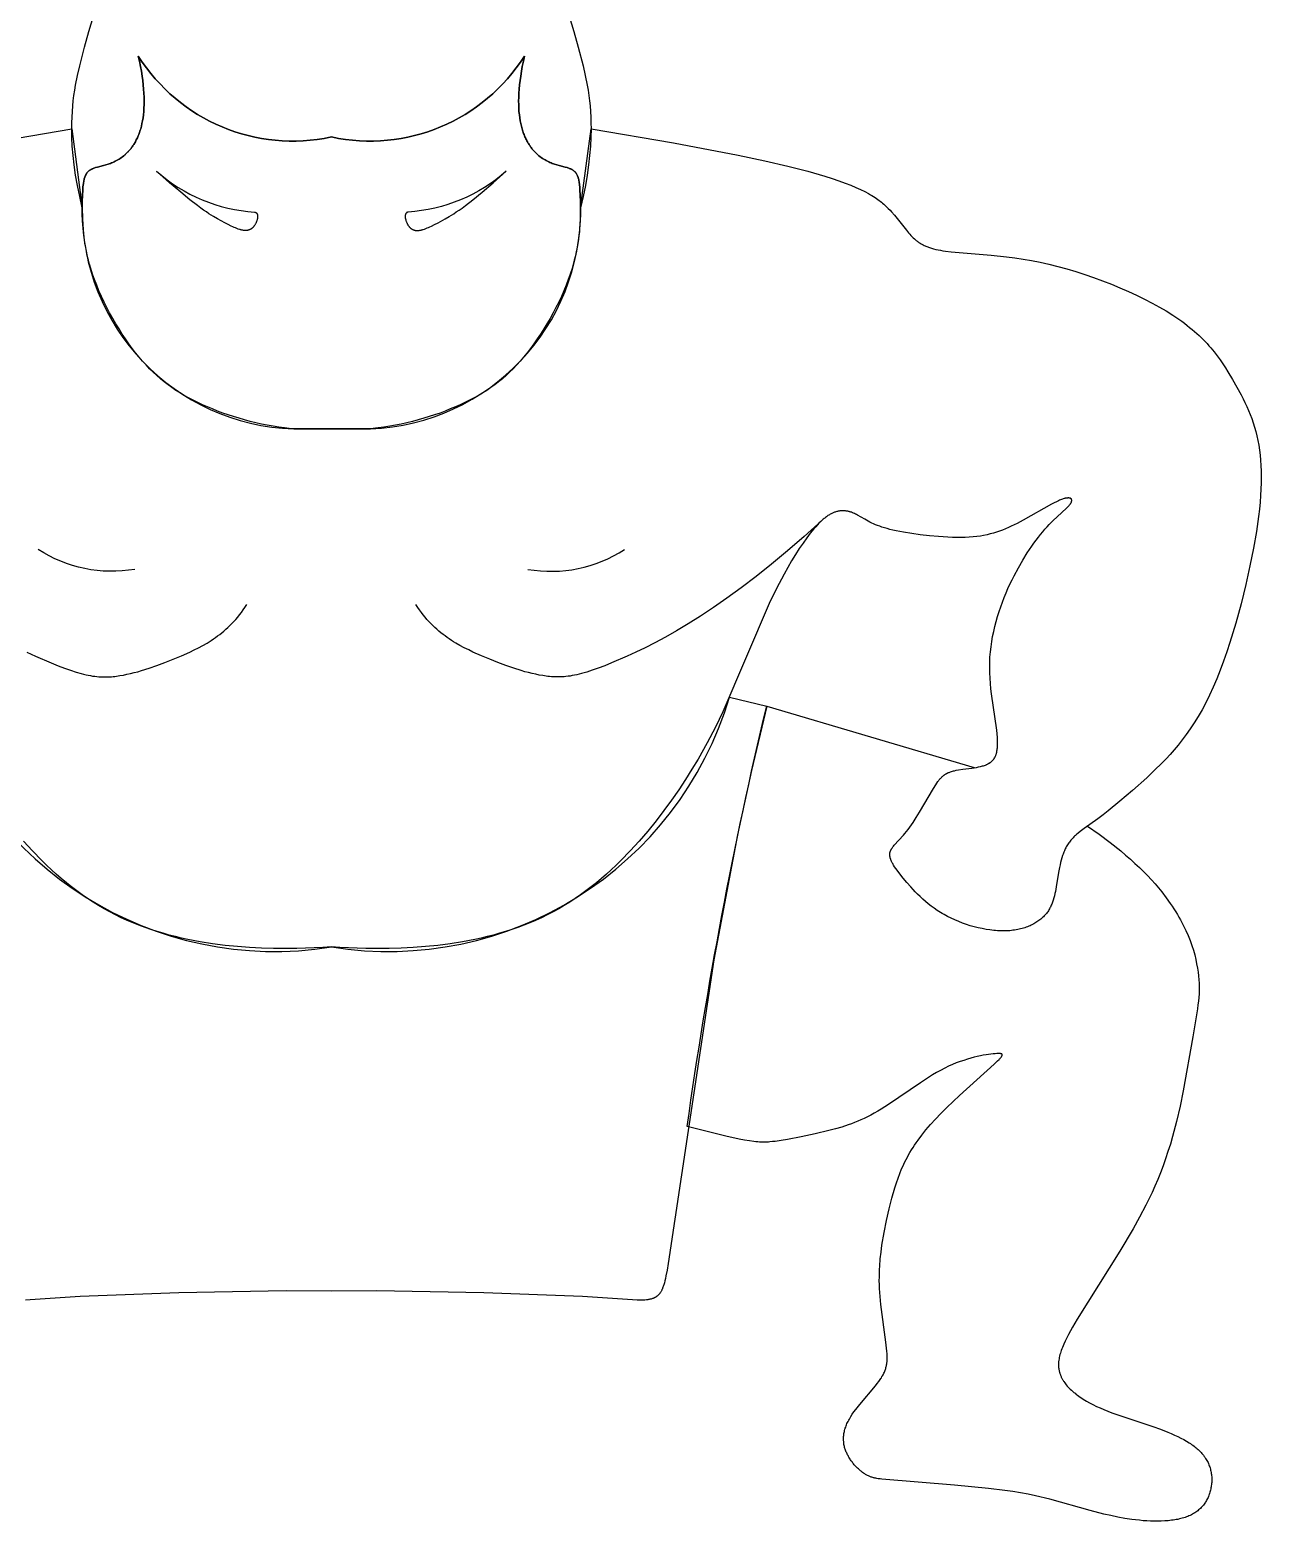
# Model space of a CAD drawing. Extents: x -434 to -192, y 60 to 116.
# Drawn here: x -341.74 to -332.41, y 96.51 to 107.81 of the extents above; entities that cross this region are included whole.
import ezdxf

# ---------------------------------------------------------------- set-up
doc = ezdxf.new("R2010")
doc.units = 0
doc.layers.add('ILLUSTRATION', color=7, linetype='CONTINUOUS')

msp = doc.modelspace()

# ---------------------------------------------------------------- linework, layer by layer
at = {"layer": 'ILLUSTRATION'}
for points in [[(-337.65, 107.911), (-337.615, 107.795), (-337.582, 107.676), (-337.545, 107.535), (-337.529, 107.462), (-337.514, 107.387), (-337.508, 107.349), (-337.502, 107.31), (-337.498, 107.27), (-337.493, 107.23), (-337.49, 107.188), (-337.488, 107.145), (-337.486, 107.102), (-337.485, 107.057), (-337.487, 106.993), (-337.49, 106.925), (-337.496, 106.856), (-337.504, 106.783), (-337.515, 106.707), (-337.528, 106.628), (-337.545, 106.545), (-337.565, 106.459), (-337.566, 106.507), (-337.567, 106.551), (-337.569, 106.595), (-337.571, 106.615), (-337.573, 106.633), (-337.574, 106.641), (-337.575, 106.649), (-337.576, 106.657), (-337.577, 106.664), (-337.579, 106.672), (-337.581, 106.678), (-337.582, 106.685), (-337.583, 106.688), (-337.584, 106.691), (-337.585, 106.694), (-337.586, 106.697), (-337.587, 106.699), (-337.589, 106.702), (-337.59, 106.705), (-337.591, 106.707), (-337.592, 106.71), (-337.594, 106.712), (-337.595, 106.715), (-337.596, 106.717), (-337.598, 106.719), (-337.599, 106.721), (-337.601, 106.724), (-337.603, 106.726), (-337.604, 106.728), (-337.606, 106.73), (-337.608, 106.732), (-337.61, 106.733), (-337.612, 106.735), (-337.613, 106.737), (-337.616, 106.739), (-337.618, 106.74), (-337.62, 106.742), (-337.622, 106.743), (-337.624, 106.745), (-337.627, 106.746), (-337.629, 106.748), (-337.632, 106.749), (-337.634, 106.751), (-337.637, 106.752), (-337.639, 106.753), (-337.642, 106.754), (-337.645, 106.755), (-337.648, 106.757), (-337.654, 106.759), (-337.66, 106.761), (-337.667, 106.763), (-337.681, 106.767), (-337.727, 106.779), (-337.744, 106.783), (-337.761, 106.789), (-337.77, 106.792), (-337.779, 106.795), (-337.788, 106.799), (-337.797, 106.802), (-337.806, 106.807), (-337.815, 106.811), (-337.824, 106.816), (-337.834, 106.821), (-337.843, 106.827), (-337.852, 106.833), (-337.862, 106.839), (-337.871, 106.846), (-337.88, 106.853), (-337.885, 106.857), (-337.889, 106.861), (-337.894, 106.865), (-337.898, 106.87), (-337.903, 106.874), (-337.908, 106.879), (-337.912, 106.883), (-337.917, 106.888), (-337.921, 106.893), (-337.925, 106.898), (-337.93, 106.904), (-337.934, 106.909), (-337.939, 106.915), (-337.943, 106.921), (-337.947, 106.927), (-337.951, 106.933), (-337.955, 106.939), (-337.959, 106.946), (-337.963, 106.952), (-337.967, 106.959), (-337.971, 106.966), (-337.975, 106.974), (-337.979, 106.981), (-337.982, 106.989), (-337.986, 106.997), (-337.989, 107.005), (-337.992, 107.013), (-337.996, 107.021), (-337.999, 107.03), (-338.002, 107.039), (-338.005, 107.048), (-338.008, 107.058), (-338.01, 107.067), (-338.013, 107.077), (-338.017, 107.097), (-338.022, 107.118), (-338.025, 107.141), (-338.028, 107.164), (-338.031, 107.188), (-338.032, 107.214), (-338.033, 107.24), (-338.034, 107.267), (-338.033, 107.296), (-338.032, 107.326), (-338.03, 107.357), (-338.027, 107.389), (-338.023, 107.422), (-338.018, 107.457), (-338.013, 107.493), (-338.006, 107.53), (-337.998, 107.569), (-337.99, 107.608, -0.314473), (-339.452, 106.995, -0.314473), (-340.914, 107.608), (-340.905, 107.569), (-340.897, 107.53), (-340.891, 107.493), (-340.885, 107.457), (-340.88, 107.422), (-340.877, 107.389), (-340.874, 107.357), (-340.872, 107.326), (-340.87, 107.296), (-340.87, 107.267), (-340.87, 107.24), (-340.871, 107.214), (-340.873, 107.188), (-340.875, 107.164), (-340.878, 107.141), (-340.882, 107.118), (-340.886, 107.097), (-340.891, 107.077), (-340.893, 107.067), (-340.896, 107.058), (-340.899, 107.048), (-340.902, 107.039), (-340.905, 107.03), (-340.908, 107.021), (-340.911, 107.013), (-340.914, 107.005), (-340.918, 106.997), (-340.921, 106.989), (-340.925, 106.981), (-340.929, 106.974), (-340.932, 106.966), (-340.936, 106.959), (-340.94, 106.952), (-340.944, 106.946), (-340.948, 106.939), (-340.952, 106.933), (-340.956, 106.927), (-340.961, 106.921), (-340.965, 106.915), (-340.969, 106.909), (-340.974, 106.904), (-340.978, 106.898), (-340.982, 106.893), (-340.987, 106.888), (-340.991, 106.883), (-340.996, 106.879), (-341, 106.874), (-341.005, 106.87), (-341.01, 106.865), (-341.014, 106.861), (-341.019, 106.857), (-341.023, 106.853), (-341.033, 106.846), (-341.042, 106.839), (-341.051, 106.833), (-341.06, 106.827), (-341.07, 106.821), (-341.079, 106.816), (-341.088, 106.811), (-341.097, 106.807), (-341.107, 106.802), (-341.116, 106.799), (-341.125, 106.795), (-341.134, 106.792), (-341.142, 106.789), (-341.16, 106.783), (-341.177, 106.779), (-341.223, 106.767), (-341.237, 106.763), (-341.243, 106.761), (-341.25, 106.759), (-341.256, 106.757), (-341.258, 106.755), (-341.261, 106.754), (-341.264, 106.753), (-341.267, 106.752), (-341.269, 106.751), (-341.272, 106.749), (-341.274, 106.748), (-341.277, 106.746), (-341.279, 106.745), (-341.281, 106.743), (-341.284, 106.742), (-341.286, 106.74), (-341.288, 106.739), (-341.29, 106.737), (-341.292, 106.735), (-341.294, 106.733), (-341.296, 106.732), (-341.297, 106.73), (-341.299, 106.728), (-341.301, 106.726), (-341.303, 106.724), (-341.304, 106.721), (-341.306, 106.719), (-341.307, 106.717), (-341.309, 106.715), (-341.31, 106.712), (-341.311, 106.71), (-341.312, 106.707), (-341.314, 106.705), (-341.315, 106.702), (-341.316, 106.699), (-341.317, 106.697), (-341.318, 106.694), (-341.319, 106.691), (-341.32, 106.688), (-341.321, 106.685), (-341.323, 106.678), (-341.325, 106.672), (-341.326, 106.664), (-341.327, 106.657), (-341.329, 106.649), (-341.33, 106.641), (-341.331, 106.633), (-341.333, 106.615), (-341.334, 106.595), (-341.336, 106.551), (-341.338, 106.507), (-341.338, 106.459), (-341.358, 106.545), (-341.375, 106.628), (-341.389, 106.707), (-341.4, 106.783), (-341.408, 106.856), (-341.414, 106.925), (-341.417, 106.993), (-341.418, 107.057), (-341.417, 107.102), (-341.416, 107.145), (-341.413, 107.188), (-341.41, 107.23), (-341.406, 107.27), (-341.401, 107.31), (-341.395, 107.349), (-341.389, 107.387), (-341.375, 107.462), (-341.358, 107.535), (-341.322, 107.676), (-341.288, 107.795), (-341.253, 107.911)], [(-342.042, 106.952), (-341.418, 107.057), (-341.338, 106.459, 0.408776), (-339.737, 104.784), (-339.155, 104.785, 0.406713), (-337.565, 106.459), (-337.485, 107.057), (-336.861, 106.952), (-336.37, 106.858), (-336.169, 106.815), (-335.994, 106.774), (-335.844, 106.735), (-335.716, 106.698), (-335.659, 106.68), (-335.608, 106.662), (-335.561, 106.645), (-335.518, 106.629), (-335.479, 106.612), (-335.444, 106.597), (-335.412, 106.581), (-335.383, 106.566), (-335.37, 106.558), (-335.358, 106.551), (-335.346, 106.544), (-335.334, 106.536), (-335.324, 106.529), (-335.313, 106.522), (-335.304, 106.515), (-335.295, 106.508), (-335.286, 106.501), (-335.277, 106.494), (-335.269, 106.487), (-335.262, 106.48), (-335.247, 106.467), (-335.234, 106.454), (-335.221, 106.441), (-335.209, 106.428), (-335.187, 106.403), (-335.166, 106.378), (-335.096, 106.289), (-335.08, 106.269), (-335.072, 106.259), (-335.063, 106.25), (-335.055, 106.241), (-335.046, 106.232), (-335.037, 106.224), (-335.032, 106.22), (-335.028, 106.216), (-335.023, 106.212), (-335.018, 106.208), (-335.013, 106.204), (-335.008, 106.201), (-335.003, 106.197), (-334.997, 106.193), (-334.992, 106.19), (-334.986, 106.187), (-334.98, 106.183), (-334.975, 106.18), (-334.969, 106.177), (-334.962, 106.174), (-334.956, 106.171), (-334.95, 106.168), (-334.943, 106.165), (-334.936, 106.163), (-334.929, 106.16), (-334.922, 106.158), (-334.914, 106.155), (-334.907, 106.153), (-334.891, 106.148), (-334.874, 106.144), (-334.857, 106.141), (-334.839, 106.137), (-334.82, 106.134), (-334.8, 106.131), (-334.758, 106.126), (-334.456, 106.1), (-334.338, 106.087), (-334.277, 106.079), (-334.214, 106.07), (-334.15, 106.059), (-334.084, 106.046), (-334.018, 106.032), (-333.95, 106.015), (-333.883, 105.996), (-333.814, 105.976), (-333.746, 105.954), (-333.679, 105.931), (-333.611, 105.906), (-333.545, 105.88), (-333.48, 105.853), (-333.416, 105.825), (-333.354, 105.797), (-333.294, 105.767), (-333.236, 105.737), (-333.181, 105.707), (-333.129, 105.677), (-333.08, 105.646), (-333.034, 105.615), (-333.012, 105.599), (-332.991, 105.584), (-332.971, 105.568), (-332.952, 105.553), (-332.933, 105.538), (-332.915, 105.522), (-332.897, 105.507), (-332.881, 105.491), (-332.865, 105.476), (-332.849, 105.46), (-332.834, 105.445), (-332.82, 105.43), (-332.806, 105.414), (-332.792, 105.399), (-332.767, 105.368), (-332.743, 105.338), (-332.721, 105.307), (-332.7, 105.277), (-332.681, 105.247), (-332.662, 105.217), (-332.627, 105.158), (-332.594, 105.1), (-332.562, 105.041), (-332.547, 105.012), (-332.533, 104.983), (-332.519, 104.953), (-332.506, 104.923), (-332.494, 104.893), (-332.482, 104.862), (-332.472, 104.83), (-332.461, 104.798), (-332.452, 104.765), (-332.444, 104.731), (-332.436, 104.696), (-332.429, 104.661), (-332.424, 104.624), (-332.419, 104.586), (-332.415, 104.546), (-332.413, 104.506), (-332.411, 104.464), (-332.41, 104.42), (-332.411, 104.375), (-332.413, 104.328), (-332.415, 104.279), (-332.419, 104.229), (-332.424, 104.176), (-332.431, 104.121), (-332.447, 104.006), (-332.468, 103.881), (-332.495, 103.746), (-332.526, 103.605), (-332.562, 103.459), (-332.603, 103.312), (-332.647, 103.166), (-332.671, 103.095), (-332.695, 103.025), (-332.72, 102.957), (-332.747, 102.891), (-332.773, 102.828), (-332.801, 102.768), (-332.829, 102.71), (-332.858, 102.656), (-332.888, 102.605), (-332.917, 102.557), (-332.948, 102.511), (-332.978, 102.468), (-333.008, 102.428), (-333.039, 102.389), (-333.07, 102.353), (-333.1, 102.318), (-333.131, 102.285), (-333.161, 102.254), (-333.22, 102.196), (-333.277, 102.142), (-333.384, 102.046), (-333.48, 101.963), (-333.568, 101.891), (-333.608, 101.86), (-333.647, 101.831), (-333.751, 101.756), (-333.782, 101.734), (-333.796, 101.722), (-333.81, 101.711), (-333.816, 101.705), (-333.823, 101.699), (-333.829, 101.693), (-333.835, 101.687), (-333.841, 101.68), (-333.847, 101.674), (-333.852, 101.668), (-333.858, 101.661), (-333.863, 101.654), (-333.868, 101.648), (-333.873, 101.641), (-333.877, 101.633), (-333.882, 101.626), (-333.886, 101.619), (-333.89, 101.611), (-333.894, 101.603), (-333.898, 101.595), (-333.901, 101.587), (-333.905, 101.579), (-333.908, 101.57), (-333.911, 101.562), (-333.914, 101.553), (-333.919, 101.536), (-333.925, 101.518), (-333.929, 101.499), (-333.933, 101.481), (-333.937, 101.462), (-333.944, 101.425), (-333.962, 101.315), (-333.969, 101.281), (-333.972, 101.264), (-333.976, 101.247), (-333.981, 101.231), (-333.985, 101.215), (-333.988, 101.207), (-333.991, 101.2), (-333.993, 101.192), (-333.996, 101.184), (-334, 101.177), (-334.003, 101.17), (-334.006, 101.162), (-334.01, 101.155), (-334.014, 101.148), (-334.018, 101.141), (-334.022, 101.134), (-334.027, 101.127), (-334.032, 101.121), (-334.037, 101.114), (-334.042, 101.108), (-334.048, 101.101), (-334.053, 101.095), (-334.059, 101.089), (-334.066, 101.083), (-334.072, 101.077), (-334.079, 101.071), (-334.086, 101.065), (-334.093, 101.06), (-334.101, 101.054), (-334.109, 101.049), (-334.117, 101.044), (-334.125, 101.039), (-334.133, 101.034), (-334.142, 101.029), (-334.151, 101.025), (-334.16, 101.021), (-334.17, 101.017), (-334.18, 101.013), (-334.19, 101.009), (-334.2, 101.005), (-334.21, 101.002), (-334.221, 100.999), (-334.232, 100.996), (-334.243, 100.994), (-334.254, 100.991), (-334.266, 100.989), (-334.278, 100.987), (-334.29, 100.986), (-334.302, 100.984), (-334.315, 100.983), (-334.327, 100.982), (-334.34, 100.982), (-334.353, 100.981), (-334.367, 100.981), (-334.38, 100.981), (-334.394, 100.982), (-334.408, 100.983), (-334.422, 100.984), (-334.436, 100.985), (-334.465, 100.989), (-334.494, 100.993), (-334.524, 100.999), (-334.554, 101.005), (-334.583, 101.013), (-334.613, 101.021), (-334.643, 101.03), (-334.672, 101.041), (-334.701, 101.052), (-334.73, 101.064), (-334.758, 101.077), (-334.785, 101.091), (-334.799, 101.098), (-334.812, 101.105), (-334.825, 101.113), (-334.838, 101.12), (-334.863, 101.136), (-334.886, 101.153), (-334.909, 101.17), (-334.932, 101.187), (-334.953, 101.205), (-334.973, 101.223), (-334.993, 101.241), (-335.012, 101.26), (-335.03, 101.278), (-335.047, 101.296), (-335.064, 101.314), (-335.094, 101.349), (-335.122, 101.382), (-335.146, 101.413), (-335.168, 101.441), (-335.178, 101.454), (-335.186, 101.467), (-335.194, 101.479), (-335.198, 101.485), (-335.201, 101.491), (-335.204, 101.497), (-335.207, 101.503), (-335.21, 101.508), (-335.212, 101.514), (-335.215, 101.519), (-335.216, 101.524), (-335.217, 101.527), (-335.218, 101.529), (-335.219, 101.532), (-335.22, 101.534), (-335.22, 101.537), (-335.221, 101.539), (-335.221, 101.542), (-335.222, 101.544), (-335.222, 101.546), (-335.223, 101.549), (-335.223, 101.551), (-335.223, 101.554), (-335.223, 101.556), (-335.223, 101.558), (-335.223, 101.56), (-335.223, 101.563), (-335.223, 101.565), (-335.223, 101.567), (-335.223, 101.569), (-335.222, 101.572), (-335.222, 101.574), (-335.222, 101.576), (-335.221, 101.578), (-335.22, 101.58), (-335.22, 101.582), (-335.219, 101.584), (-335.218, 101.586), (-335.217, 101.588), (-335.216, 101.591), (-335.215, 101.593), (-335.214, 101.595), (-335.213, 101.597), (-335.212, 101.599), (-335.211, 101.601), (-335.21, 101.603), (-335.208, 101.605), (-335.206, 101.609), (-335.203, 101.613), (-335.199, 101.618), (-335.196, 101.622), (-335.189, 101.631), (-335.12, 101.706), (-335.108, 101.719), (-335.097, 101.734), (-335.084, 101.75), (-335.072, 101.767), (-335.047, 101.802), (-335.022, 101.841), (-334.998, 101.88), (-334.891, 102.061), (-334.874, 102.088), (-334.866, 102.1), (-334.859, 102.112), (-334.855, 102.117), (-334.851, 102.123), (-334.847, 102.128), (-334.843, 102.133), (-334.838, 102.137), (-334.834, 102.142), (-334.83, 102.146), (-334.826, 102.15), (-334.821, 102.154), (-334.819, 102.156), (-334.817, 102.158), (-334.814, 102.16), (-334.812, 102.161), (-334.809, 102.163), (-334.807, 102.165), (-334.805, 102.167), (-334.802, 102.168), (-334.799, 102.17), (-334.797, 102.171), (-334.794, 102.173), (-334.792, 102.174), (-334.789, 102.176), (-334.786, 102.177), (-334.783, 102.179), (-334.78, 102.18), (-334.774, 102.182), (-334.768, 102.185), (-334.762, 102.187), (-334.755, 102.189), (-334.748, 102.191), (-334.741, 102.193), (-334.734, 102.195), (-334.719, 102.198), (-334.703, 102.201), (-334.67, 102.206), (-334.601, 102.215), (-334.567, 102.22), (-334.551, 102.224), (-334.535, 102.227), (-334.528, 102.229), (-334.52, 102.231), (-334.513, 102.233), (-334.506, 102.235), (-334.499, 102.238), (-334.493, 102.24), (-334.49, 102.242), (-334.487, 102.243), (-334.484, 102.245), (-334.48, 102.246), (-334.478, 102.248), (-334.475, 102.249), (-334.472, 102.251), (-334.469, 102.253), (-334.466, 102.254), (-334.464, 102.256), (-334.461, 102.258), (-334.458, 102.26), (-334.456, 102.262), (-334.453, 102.264), (-334.451, 102.266), (-334.449, 102.268), (-334.447, 102.27), (-334.444, 102.273), (-334.442, 102.275), (-334.44, 102.277), (-334.438, 102.28), (-334.436, 102.283), (-334.434, 102.285), (-334.432, 102.288), (-334.431, 102.291), (-334.429, 102.294), (-334.427, 102.296), (-334.426, 102.299), (-334.424, 102.303), (-334.423, 102.306), (-334.421, 102.309), (-334.42, 102.312), (-334.419, 102.316), (-334.417, 102.319), (-334.416, 102.323), (-334.415, 102.327), (-334.414, 102.33), (-334.413, 102.334), (-334.412, 102.338), (-334.411, 102.342), (-334.411, 102.347), (-334.41, 102.351), (-334.409, 102.36), (-334.408, 102.369), (-334.407, 102.379), (-334.406, 102.389), (-334.406, 102.399), (-334.406, 102.41), (-334.406, 102.422), (-334.407, 102.434), (-334.408, 102.446), (-334.41, 102.473), (-334.413, 102.501), (-334.452, 102.777), (-334.457, 102.816), (-334.46, 102.856), (-334.463, 102.895), (-334.465, 102.935), (-334.466, 102.975), (-334.466, 103.015), (-334.464, 103.055), (-334.461, 103.095), (-334.456, 103.134), (-334.451, 103.173), (-334.444, 103.212), (-334.436, 103.25), (-334.427, 103.288), (-334.417, 103.326), (-334.407, 103.363), (-334.395, 103.4), (-334.383, 103.436), (-334.37, 103.472), (-334.356, 103.507), (-334.342, 103.541), (-334.328, 103.575), (-334.313, 103.608), (-334.297, 103.64), (-334.282, 103.671), (-334.249, 103.732), (-334.216, 103.79), (-334.182, 103.844), (-334.148, 103.895), (-334.131, 103.919), (-334.114, 103.942), (-334.097, 103.964), (-334.081, 103.985), (-334.064, 104.005), (-334.048, 104.024), (-334.031, 104.042), (-334.015, 104.059), (-333.985, 104.09), (-333.956, 104.118), (-333.885, 104.183), (-333.876, 104.192), (-333.872, 104.196), (-333.868, 104.2), (-333.865, 104.204), (-333.862, 104.208), (-333.859, 104.212), (-333.857, 104.214), (-333.856, 104.215), (-333.855, 104.217), (-333.854, 104.219), (-333.852, 104.221), (-333.851, 104.222), (-333.85, 104.224), (-333.85, 104.226), (-333.849, 104.227), (-333.848, 104.229), (-333.847, 104.231), (-333.847, 104.231), (-333.847, 104.232), (-333.847, 104.233), (-333.846, 104.234), (-333.846, 104.235), (-333.846, 104.235), (-333.846, 104.236), (-333.846, 104.237), (-333.846, 104.237), (-333.845, 104.238), (-333.845, 104.239), (-333.845, 104.24), (-333.845, 104.24), (-333.845, 104.241), (-333.845, 104.242), (-333.845, 104.242), (-333.845, 104.243), (-333.845, 104.244), (-333.845, 104.244), (-333.845, 104.245), (-333.845, 104.245), (-333.845, 104.246), (-333.845, 104.247), (-333.846, 104.247), (-333.846, 104.247), (-333.846, 104.247), (-333.846, 104.248), (-333.846, 104.248), (-333.846, 104.248), (-333.846, 104.249), (-333.846, 104.249), (-333.846, 104.249), (-333.846, 104.249), (-333.846, 104.25), (-333.847, 104.25), (-333.847, 104.25), (-333.847, 104.25), (-333.847, 104.251), (-333.847, 104.251), (-333.847, 104.251), (-333.847, 104.251), (-333.848, 104.252), (-333.848, 104.252), (-333.848, 104.252), (-333.848, 104.252), (-333.848, 104.253), (-333.848, 104.253), (-333.849, 104.253), (-333.849, 104.253), (-333.849, 104.253), (-333.849, 104.254), (-333.849, 104.254), (-333.85, 104.254), (-333.85, 104.254), (-333.85, 104.254), (-333.85, 104.255), (-333.85, 104.255), (-333.851, 104.255), (-333.851, 104.255), (-333.851, 104.255), (-333.851, 104.256), (-333.852, 104.256), (-333.852, 104.256), (-333.853, 104.257), (-333.853, 104.257), (-333.854, 104.257), (-333.855, 104.258), (-333.855, 104.258), (-333.856, 104.258), (-333.857, 104.258), (-333.857, 104.259), (-333.858, 104.259), (-333.859, 104.259), (-333.859, 104.259), (-333.86, 104.26), (-333.861, 104.26), (-333.862, 104.26), (-333.862, 104.26), (-333.863, 104.26), (-333.864, 104.26), (-333.865, 104.26), (-333.866, 104.26), (-333.867, 104.261), (-333.869, 104.261), (-333.871, 104.261), (-333.873, 104.261), (-333.875, 104.261), (-333.877, 104.26), (-333.879, 104.26), (-333.881, 104.26), (-333.884, 104.26), (-333.886, 104.259), (-333.889, 104.259), (-333.892, 104.258), (-333.894, 104.258), (-333.897, 104.257), (-333.903, 104.256), (-333.909, 104.254), (-333.916, 104.252), (-333.922, 104.249), (-333.929, 104.246), (-333.937, 104.243), (-333.945, 104.24), (-333.961, 104.232), (-333.978, 104.224), (-333.997, 104.214), (-334.213, 104.092), (-334.258, 104.068), (-334.303, 104.046), (-334.325, 104.036), (-334.347, 104.026), (-334.37, 104.017), (-334.392, 104.009), (-334.415, 104.001), (-334.438, 103.994), (-334.462, 103.988), (-334.486, 103.982), (-334.512, 103.977), (-334.537, 103.972), (-334.564, 103.969), (-334.592, 103.966), (-334.621, 103.963), (-334.651, 103.962), (-334.683, 103.961), (-334.715, 103.961), (-334.749, 103.962), (-334.783, 103.963), (-334.853, 103.968), (-334.923, 103.974), (-334.992, 103.982), (-335.057, 103.991), (-335.119, 104.001), (-335.174, 104.012), (-335.199, 104.018), (-335.222, 104.023), (-335.243, 104.029), (-335.263, 104.034), (-335.282, 104.04), (-335.299, 104.046), (-335.315, 104.052), (-335.331, 104.058), (-335.345, 104.065), (-335.359, 104.071), (-335.373, 104.078), (-335.386, 104.085), (-335.412, 104.099), (-335.468, 104.131), (-335.475, 104.135), (-335.483, 104.139), (-335.49, 104.142), (-335.498, 104.146), (-335.506, 104.149), (-335.514, 104.152), (-335.519, 104.154), (-335.523, 104.155), (-335.527, 104.156), (-335.531, 104.158), (-335.535, 104.159), (-335.54, 104.16), (-335.544, 104.161), (-335.549, 104.161), (-335.553, 104.162), (-335.558, 104.163), (-335.562, 104.163), (-335.567, 104.164), (-335.571, 104.164), (-335.576, 104.164), (-335.581, 104.164), (-335.586, 104.164), (-335.59, 104.164), (-335.595, 104.163), (-335.6, 104.163), (-335.605, 104.162), (-335.61, 104.161), (-335.615, 104.16), (-335.62, 104.159), (-335.625, 104.158), (-335.631, 104.156), (-335.636, 104.154), (-335.641, 104.153), (-335.646, 104.15), (-335.652, 104.148), (-335.657, 104.146), (-335.663, 104.143), (-335.668, 104.14), (-335.674, 104.137), (-335.68, 104.134), (-335.685, 104.13), (-335.691, 104.127), (-335.697, 104.123), (-335.703, 104.119), (-335.709, 104.114), (-335.715, 104.109), (-335.721, 104.105), (-335.727, 104.099), (-335.733, 104.094), (-335.74, 104.088), (-335.746, 104.083), (-335.759, 104.07), (-335.771, 104.057), (-335.784, 104.043), (-335.798, 104.027), (-335.811, 104.011), (-335.825, 103.994), (-335.852, 103.958), (-335.88, 103.919), (-335.908, 103.877), (-335.937, 103.832), (-335.966, 103.784), (-335.995, 103.735), (-336.024, 103.684), (-336.081, 103.576), (-336.137, 103.462), (-336.488, 102.641), (-336.544, 102.525), (-336.606, 102.406), (-336.675, 102.283), (-336.721, 102.207), (-336.769, 102.129), (-336.821, 102.051), (-336.875, 101.972), (-336.933, 101.893), (-336.993, 101.815), (-337.055, 101.738), (-337.121, 101.661), (-337.188, 101.587), (-337.259, 101.515), (-337.295, 101.48), (-337.332, 101.445), (-337.369, 101.411), (-337.407, 101.378), (-337.445, 101.346), (-337.484, 101.315), (-337.524, 101.285), (-337.564, 101.255), (-337.605, 101.227), (-337.646, 101.2), (-337.688, 101.173), (-337.73, 101.149), (-337.773, 101.125), (-337.817, 101.102), (-337.861, 101.081), (-337.905, 101.061), (-337.95, 101.042), (-337.995, 101.024), (-338.04, 101.007), (-338.086, 100.991), (-338.132, 100.976), (-338.178, 100.963), (-338.224, 100.95), (-338.271, 100.938), (-338.318, 100.927), (-338.365, 100.916), (-338.458, 100.899), (-338.552, 100.884), (-338.646, 100.872), (-338.74, 100.863), (-338.832, 100.856), (-338.924, 100.851), (-339.014, 100.849), (-339.191, 100.848), (-339.323, 100.852), (-339.388, 100.855), (-339.452, 100.86), (-339.516, 100.855), (-339.581, 100.852), (-339.713, 100.848), (-339.889, 100.849), (-339.98, 100.851), (-340.071, 100.856), (-340.164, 100.863), (-340.257, 100.872), (-340.351, 100.884), (-340.445, 100.899), (-340.539, 100.916), (-340.586, 100.927), (-340.633, 100.938), (-340.679, 100.95), (-340.726, 100.963), (-340.772, 100.976), (-340.818, 100.991), (-340.863, 101.007), (-340.909, 101.024), (-340.954, 101.042), (-340.999, 101.061), (-341.043, 101.081), (-341.087, 101.102), (-341.13, 101.125), (-341.173, 101.149), (-341.215, 101.173), (-341.257, 101.2), (-341.299, 101.227), (-341.339, 101.255), (-341.379, 101.285), (-341.419, 101.315), (-341.458, 101.346), (-341.497, 101.378), (-341.535, 101.411), (-341.572, 101.445), (-341.609, 101.48), (-341.645, 101.515), (-341.715, 101.587), (-341.783, 101.661)], [(-342.466, 102.753, 0.37675), (-339.452, 100.86, 0.37675), (-336.437, 102.753), (-336.155, 102.684), (-336.27, 102.196), (-336.376, 101.708), (-336.555, 100.763), (-336.902, 98.462), (-336.91, 98.411), (-336.918, 98.368), (-336.922, 98.349), (-336.926, 98.332), (-336.93, 98.316), (-336.935, 98.301), (-336.937, 98.295), (-336.939, 98.288), (-336.941, 98.282), (-336.943, 98.276), (-336.945, 98.271), (-336.948, 98.266), (-336.95, 98.261), (-336.952, 98.256), (-336.955, 98.251), (-336.957, 98.247), (-336.96, 98.243), (-336.962, 98.239), (-336.964, 98.237), (-336.965, 98.235), (-336.966, 98.234), (-336.968, 98.232), (-336.969, 98.23), (-336.971, 98.228), (-336.972, 98.227), (-336.974, 98.225), (-336.975, 98.224), (-336.976, 98.222), (-336.978, 98.221), (-336.98, 98.219), (-336.981, 98.218), (-336.983, 98.217), (-336.984, 98.215), (-336.986, 98.214), (-336.988, 98.213), (-336.989, 98.211), (-336.991, 98.21), (-336.993, 98.209), (-336.994, 98.208), (-336.996, 98.207), (-336.998, 98.206), (-337, 98.205), (-337.002, 98.204), (-337.004, 98.203), (-337.006, 98.202), (-337.008, 98.201), (-337.01, 98.2), (-337.012, 98.199), (-337.016, 98.197), (-337.02, 98.196), (-337.025, 98.194), (-337.029, 98.193), (-337.034, 98.192), (-337.039, 98.191), (-337.044, 98.189), (-337.049, 98.189), (-337.055, 98.188), (-337.061, 98.187), (-337.066, 98.186), (-337.079, 98.185), (-337.092, 98.185), (-337.106, 98.184), (-337.12, 98.184), (-337.136, 98.184), (-337.171, 98.186), (-337.55, 98.211), (-338.296, 98.24), (-339.109, 98.254), (-339.452, 98.253), (-339.794, 98.254), (-340.608, 98.24), (-341.354, 98.211), (-341.733, 98.186), (-341.767, 98.184)], [(-333.726, 101.775), (-333.636, 101.713), (-333.553, 101.65), (-333.474, 101.587), (-333.437, 101.556), (-333.401, 101.525), (-333.367, 101.493), (-333.333, 101.462), (-333.302, 101.431), (-333.271, 101.4), (-333.242, 101.369), (-333.214, 101.338), (-333.188, 101.307), (-333.163, 101.277), (-333.13, 101.233), (-333.099, 101.19), (-333.084, 101.169), (-333.071, 101.148), (-333.057, 101.127), (-333.045, 101.106), (-333.033, 101.086), (-333.021, 101.065), (-333.01, 101.045), (-333, 101.025), (-332.99, 101.005), (-332.981, 100.985), (-332.964, 100.946), (-332.949, 100.908), (-332.936, 100.871), (-332.924, 100.835), (-332.914, 100.799), (-332.906, 100.765), (-332.899, 100.732), (-332.893, 100.7), (-332.888, 100.67), (-332.884, 100.64), (-332.882, 100.612), (-332.88, 100.585), (-332.88, 100.558), (-332.88, 100.531), (-332.881, 100.504), (-332.883, 100.477), (-332.885, 100.449), (-332.889, 100.421), (-332.892, 100.392), (-332.928, 100.179), (-333.001, 99.77), (-333.025, 99.655), (-333.052, 99.538), (-333.082, 99.423), (-333.098, 99.366), (-333.116, 99.31), (-333.134, 99.256), (-333.153, 99.202), (-333.173, 99.15), (-333.194, 99.099), (-333.215, 99.049), (-333.237, 99), (-333.283, 98.905), (-333.331, 98.813), (-333.38, 98.725), (-333.481, 98.555), (-333.805, 98.04), (-333.84, 97.98), (-333.87, 97.925), (-333.883, 97.899), (-333.895, 97.874), (-333.906, 97.85), (-333.911, 97.838), (-333.916, 97.827), (-333.92, 97.815), (-333.924, 97.804), (-333.928, 97.793), (-333.931, 97.782), (-333.934, 97.772), (-333.937, 97.761), (-333.939, 97.751), (-333.941, 97.741), (-333.942, 97.731), (-333.943, 97.726), (-333.944, 97.721), (-333.944, 97.716), (-333.944, 97.711), (-333.945, 97.706), (-333.945, 97.702), (-333.945, 97.697), (-333.945, 97.692), (-333.945, 97.687), (-333.945, 97.683), (-333.944, 97.678), (-333.944, 97.673), (-333.943, 97.669), (-333.943, 97.664), (-333.942, 97.66), (-333.941, 97.655), (-333.94, 97.651), (-333.939, 97.646), (-333.938, 97.642), (-333.937, 97.637), (-333.936, 97.633), (-333.934, 97.628), (-333.933, 97.624), (-333.931, 97.619), (-333.93, 97.615), (-333.928, 97.61), (-333.926, 97.606), (-333.924, 97.602), (-333.922, 97.597), (-333.92, 97.593), (-333.917, 97.589), (-333.915, 97.584), (-333.912, 97.58), (-333.91, 97.576), (-333.907, 97.572), (-333.904, 97.567), (-333.898, 97.559), (-333.892, 97.551), (-333.886, 97.542), (-333.879, 97.534), (-333.871, 97.526), (-333.864, 97.518), (-333.856, 97.51), (-333.847, 97.502), (-333.839, 97.494), (-333.83, 97.486), (-333.82, 97.479), (-333.811, 97.471), (-333.801, 97.464), (-333.791, 97.456), (-333.78, 97.449), (-333.769, 97.441), (-333.758, 97.434), (-333.734, 97.42), (-333.71, 97.407), (-333.684, 97.393), (-333.658, 97.38), (-333.63, 97.368), (-333.601, 97.356), (-333.542, 97.332), (-333.48, 97.31), (-333.23, 97.227), (-333.172, 97.206), (-333.117, 97.185), (-333.091, 97.174), (-333.066, 97.163), (-333.042, 97.151), (-333.019, 97.14), (-332.997, 97.128), (-332.976, 97.116), (-332.956, 97.104), (-332.946, 97.098), (-332.937, 97.091), (-332.928, 97.085), (-332.919, 97.078), (-332.911, 97.072), (-332.902, 97.065), (-332.894, 97.058), (-332.887, 97.052), (-332.879, 97.045), (-332.872, 97.038), (-332.865, 97.031), (-332.859, 97.023), (-332.853, 97.016), (-332.847, 97.009), (-332.841, 97.001), (-332.836, 96.994), (-332.831, 96.986), (-332.826, 96.978), (-332.821, 96.97), (-332.817, 96.962), (-332.813, 96.954), (-332.809, 96.946), (-332.806, 96.938), (-332.803, 96.93), (-332.8, 96.922), (-332.797, 96.914), (-332.795, 96.905), (-332.793, 96.897), (-332.791, 96.888), (-332.789, 96.88), (-332.788, 96.872), (-332.787, 96.863), (-332.786, 96.855), (-332.785, 96.846), (-332.785, 96.838), (-332.785, 96.829), (-332.785, 96.821), (-332.785, 96.812), (-332.785, 96.804), (-332.786, 96.795), (-332.787, 96.787), (-332.788, 96.779), (-332.789, 96.77), (-332.791, 96.762), (-332.792, 96.754), (-332.794, 96.746), (-332.796, 96.737), (-332.799, 96.729), (-332.801, 96.721), (-332.804, 96.713), (-332.807, 96.706), (-332.81, 96.698), (-332.813, 96.69), (-332.817, 96.682), (-332.821, 96.675), (-332.825, 96.668), (-332.829, 96.66), (-332.833, 96.653), (-332.838, 96.646), (-332.843, 96.639), (-332.848, 96.632), (-332.853, 96.626), (-332.859, 96.619), (-332.865, 96.613), (-332.871, 96.607), (-332.878, 96.601), (-332.884, 96.595), (-332.891, 96.589), (-332.898, 96.583), (-332.906, 96.578), (-332.914, 96.573), (-332.922, 96.568), (-332.93, 96.563), (-332.939, 96.559), (-332.948, 96.554), (-332.957, 96.55), (-332.966, 96.546), (-332.976, 96.542), (-332.986, 96.539), (-332.997, 96.535), (-333.008, 96.532), (-333.019, 96.53), (-333.03, 96.527), (-333.041, 96.524), (-333.053, 96.522), (-333.065, 96.52), (-333.077, 96.518), (-333.089, 96.517), (-333.115, 96.514), (-333.141, 96.512), (-333.167, 96.511), (-333.194, 96.51), (-333.222, 96.51), (-333.249, 96.511), (-333.277, 96.512), (-333.305, 96.514), (-333.333, 96.517), (-333.361, 96.52), (-333.389, 96.523), (-333.443, 96.531), (-333.497, 96.541), (-333.55, 96.552), (-333.602, 96.564), (-333.705, 96.591), (-334.012, 96.676), (-334.12, 96.702), (-334.175, 96.714), (-334.232, 96.724), (-334.291, 96.734), (-334.352, 96.743), (-334.476, 96.758), (-334.732, 96.782), (-335.283, 96.829), (-335.296, 96.83), (-335.31, 96.832), (-335.322, 96.834), (-335.329, 96.835), (-335.335, 96.836), (-335.341, 96.838), (-335.346, 96.839), (-335.352, 96.841), (-335.358, 96.843), (-335.363, 96.844), (-335.369, 96.846), (-335.374, 96.848), (-335.38, 96.851), (-335.385, 96.853), (-335.391, 96.856), (-335.396, 96.859), (-335.401, 96.862), (-335.407, 96.865), (-335.412, 96.868), (-335.418, 96.872), (-335.423, 96.875), (-335.429, 96.879), (-335.434, 96.883), (-335.44, 96.888), (-335.445, 96.892), (-335.451, 96.897), (-335.456, 96.901), (-335.461, 96.906), (-335.467, 96.911), (-335.472, 96.916), (-335.477, 96.922), (-335.482, 96.927), (-335.487, 96.933), (-335.492, 96.938), (-335.497, 96.944), (-335.502, 96.95), (-335.506, 96.956), (-335.511, 96.962), (-335.515, 96.968), (-335.52, 96.974), (-335.524, 96.981), (-335.528, 96.987), (-335.532, 96.994), (-335.536, 97), (-335.539, 97.007), (-335.543, 97.013), (-335.546, 97.02), (-335.549, 97.027), (-335.552, 97.034), (-335.555, 97.041), (-335.558, 97.048), (-335.56, 97.055), (-335.563, 97.062), (-335.565, 97.069), (-335.566, 97.076), (-335.568, 97.083), (-335.57, 97.091), (-335.571, 97.098), (-335.572, 97.105), (-335.572, 97.113), (-335.573, 97.12), (-335.573, 97.128), (-335.573, 97.135), (-335.573, 97.143), (-335.573, 97.151), (-335.572, 97.159), (-335.571, 97.166), (-335.57, 97.174), (-335.569, 97.182), (-335.567, 97.19), (-335.565, 97.198), (-335.563, 97.207), (-335.56, 97.215), (-335.557, 97.223), (-335.554, 97.232), (-335.551, 97.24), (-335.547, 97.249), (-335.543, 97.257), (-335.539, 97.266), (-335.534, 97.275), (-335.529, 97.284), (-335.524, 97.293), (-335.518, 97.302), (-335.507, 97.32), (-335.494, 97.338), (-335.48, 97.357), (-335.451, 97.394), (-335.331, 97.536), (-335.318, 97.553), (-335.307, 97.568), (-335.296, 97.583), (-335.291, 97.59), (-335.286, 97.597), (-335.282, 97.605), (-335.278, 97.612), (-335.274, 97.618), (-335.27, 97.625), (-335.267, 97.632), (-335.264, 97.639), (-335.261, 97.646), (-335.258, 97.653), (-335.256, 97.66), (-335.254, 97.667), (-335.252, 97.674), (-335.25, 97.681), (-335.248, 97.688), (-335.247, 97.695), (-335.246, 97.703), (-335.245, 97.711), (-335.244, 97.718), (-335.243, 97.726), (-335.243, 97.734), (-335.243, 97.743), (-335.243, 97.751), (-335.243, 97.76), (-335.243, 97.779), (-335.245, 97.799), (-335.247, 97.82), (-335.252, 97.866), (-335.291, 98.151), (-335.297, 98.212), (-335.299, 98.243), (-335.301, 98.273), (-335.302, 98.302), (-335.303, 98.331), (-335.302, 98.36), (-335.302, 98.388), (-335.301, 98.416), (-335.299, 98.443), (-335.295, 98.497), (-335.289, 98.549), (-335.282, 98.6), (-335.266, 98.696), (-335.248, 98.788), (-335.228, 98.875), (-335.207, 98.958), (-335.185, 99.035), (-335.173, 99.072), (-335.16, 99.109), (-335.147, 99.145), (-335.133, 99.18), (-335.125, 99.197), (-335.117, 99.215), (-335.108, 99.233), (-335.1, 99.25), (-335.09, 99.268), (-335.08, 99.286), (-335.07, 99.304), (-335.059, 99.322), (-335.047, 99.34), (-335.035, 99.358), (-335.022, 99.377), (-335.009, 99.396), (-334.98, 99.434), (-334.949, 99.474), (-334.914, 99.514), (-334.877, 99.556), (-334.836, 99.599), (-334.792, 99.643), (-334.695, 99.735), (-334.432, 99.972), (-334.406, 99.997), (-334.395, 100.007), (-334.391, 100.012), (-334.387, 100.016), (-334.384, 100.02), (-334.382, 100.022), (-334.38, 100.024), (-334.379, 100.026), (-334.378, 100.028), (-334.377, 100.029), (-334.376, 100.031), (-334.375, 100.032), (-334.375, 100.032), (-334.374, 100.033), (-334.374, 100.034), (-334.374, 100.035), (-334.373, 100.035), (-334.373, 100.036), (-334.373, 100.037), (-334.372, 100.037), (-334.372, 100.038), (-334.372, 100.039), (-334.372, 100.039), (-334.372, 100.039), (-334.372, 100.039), (-334.372, 100.04), (-334.372, 100.04), (-334.372, 100.04), (-334.372, 100.041), (-334.372, 100.041), (-334.372, 100.041), (-334.372, 100.041), (-334.372, 100.042), (-334.372, 100.042), (-334.372, 100.042), (-334.372, 100.042), (-334.372, 100.043), (-334.372, 100.043), (-334.372, 100.043), (-334.372, 100.043), (-334.372, 100.044), (-334.372, 100.044), (-334.372, 100.044), (-334.372, 100.044), (-334.372, 100.045), (-334.372, 100.045), (-334.372, 100.045), (-334.372, 100.045), (-334.372, 100.045), (-334.372, 100.046), (-334.372, 100.046), (-334.373, 100.046), (-334.373, 100.046), (-334.373, 100.046), (-334.373, 100.047), (-334.373, 100.047), (-334.373, 100.047), (-334.373, 100.047), (-334.374, 100.047), (-334.374, 100.048), (-334.374, 100.048), (-334.374, 100.048), (-334.374, 100.048), (-334.375, 100.048), (-334.375, 100.048), (-334.375, 100.048), (-334.375, 100.049), (-334.375, 100.049), (-334.376, 100.049), (-334.376, 100.049), (-334.376, 100.049), (-334.376, 100.049), (-334.377, 100.049), (-334.377, 100.05), (-334.377, 100.05), (-334.378, 100.05), (-334.378, 100.05), (-334.379, 100.05), (-334.379, 100.051), (-334.38, 100.051), (-334.381, 100.051), (-334.382, 100.051), (-334.382, 100.051), (-334.383, 100.051), (-334.384, 100.052), (-334.385, 100.052), (-334.386, 100.052), (-334.388, 100.052), (-334.39, 100.052), (-334.392, 100.052), (-334.395, 100.053), (-334.397, 100.053), (-334.402, 100.053), (-334.407, 100.052), (-334.413, 100.052), (-334.426, 100.051), (-334.441, 100.05), (-334.457, 100.048), (-334.475, 100.046), (-334.494, 100.043), (-334.515, 100.04), (-334.537, 100.035), (-334.56, 100.03), (-334.584, 100.024), (-334.609, 100.018), (-334.635, 100.01), (-334.662, 100.001), (-334.69, 99.992), (-334.719, 99.981), (-334.748, 99.969), (-334.777, 99.956), (-334.807, 99.941), (-334.838, 99.925), (-334.868, 99.908), (-334.899, 99.89), (-334.93, 99.871), (-334.991, 99.831), (-335.232, 99.667), (-335.287, 99.631), (-335.314, 99.615), (-335.34, 99.6), (-335.366, 99.586), (-335.391, 99.573), (-335.416, 99.561), (-335.441, 99.55), (-335.465, 99.539), (-335.489, 99.53), (-335.513, 99.521), (-335.537, 99.512), (-335.585, 99.496), (-335.634, 99.482), (-335.684, 99.469), (-335.788, 99.444), (-335.894, 99.421), (-335.997, 99.402), (-336.045, 99.394), (-336.09, 99.387), (-336.11, 99.385), (-336.131, 99.383), (-336.141, 99.382), (-336.151, 99.381), (-336.162, 99.381), (-336.173, 99.381), (-336.185, 99.381), (-336.197, 99.381), (-336.21, 99.382), (-336.223, 99.383), (-336.237, 99.384), (-336.252, 99.386), (-336.285, 99.39), (-336.322, 99.396), (-336.364, 99.404), (-336.465, 99.426), (-336.757, 99.499, -0.024105), (-336.155, 102.684), (-334.585, 102.218)]]:
    msp.add_lwpolyline(points, format="xyb", dxfattribs=at)
for points in [[(-337.99, 107.608), (-337.998, 107.569), (-338.006, 107.53), (-338.013, 107.493), (-338.018, 107.457), (-338.023, 107.422), (-338.027, 107.389), (-338.03, 107.357), (-338.032, 107.326), (-338.033, 107.296), (-338.034, 107.267), (-338.033, 107.24), (-338.032, 107.214), (-338.031, 107.188), (-338.028, 107.164), (-338.025, 107.141), (-338.022, 107.118), (-338.017, 107.097), (-338.013, 107.077), (-338.01, 107.067), (-338.008, 107.058), (-338.005, 107.048), (-338.002, 107.039), (-337.999, 107.03), (-337.996, 107.021), (-337.992, 107.013), (-337.989, 107.005), (-337.986, 106.997), (-337.982, 106.989), (-337.979, 106.981), (-337.975, 106.974), (-337.971, 106.966), (-337.967, 106.959), (-337.963, 106.952), (-337.959, 106.946), (-337.955, 106.939), (-337.951, 106.933), (-337.947, 106.927), (-337.943, 106.921), (-337.939, 106.915), (-337.934, 106.909), (-337.93, 106.904), (-337.925, 106.898), (-337.921, 106.893), (-337.917, 106.888), (-337.912, 106.883), (-337.908, 106.879), (-337.903, 106.874), (-337.898, 106.87), (-337.894, 106.865), (-337.889, 106.861), (-337.885, 106.857), (-337.88, 106.853), (-337.871, 106.846), (-337.862, 106.839), (-337.852, 106.833), (-337.843, 106.827), (-337.834, 106.821), (-337.824, 106.816), (-337.815, 106.811), (-337.806, 106.807), (-337.797, 106.802), (-337.788, 106.799), (-337.779, 106.795), (-337.77, 106.792), (-337.761, 106.789), (-337.744, 106.783), (-337.727, 106.779), (-337.681, 106.767), (-337.667, 106.763), (-337.66, 106.761), (-337.654, 106.759), (-337.648, 106.757), (-337.645, 106.755), (-337.642, 106.754), (-337.639, 106.753), (-337.637, 106.752), (-337.634, 106.751), (-337.632, 106.749), (-337.629, 106.748), (-337.627, 106.746), (-337.624, 106.745), (-337.622, 106.743), (-337.62, 106.742), (-337.618, 106.74), (-337.616, 106.739), (-337.613, 106.737), (-337.612, 106.735), (-337.61, 106.733), (-337.608, 106.732), (-337.606, 106.73), (-337.604, 106.728), (-337.603, 106.726), (-337.601, 106.724), (-337.599, 106.721), (-337.598, 106.719), (-337.596, 106.717), (-337.595, 106.715), (-337.594, 106.712), (-337.592, 106.71), (-337.591, 106.707), (-337.59, 106.705), (-337.589, 106.702), (-337.587, 106.699), (-337.586, 106.697), (-337.585, 106.694), (-337.584, 106.691), (-337.583, 106.688), (-337.582, 106.685), (-337.581, 106.678), (-337.579, 106.672), (-337.577, 106.664), (-337.576, 106.657), (-337.575, 106.649), (-337.574, 106.641), (-337.573, 106.633), (-337.571, 106.615), (-337.569, 106.595), (-337.567, 106.551), (-337.566, 106.507), (-337.565, 106.459), (-337.566, 106.411), (-337.568, 106.36), (-337.572, 106.305), (-337.574, 106.277), (-337.578, 106.248), (-337.581, 106.218), (-337.586, 106.188), (-337.591, 106.158), (-337.597, 106.127), (-337.604, 106.095), (-337.612, 106.063), (-337.62, 106.031), (-337.629, 105.999), (-337.643, 105.957), (-337.658, 105.915), (-337.674, 105.872), (-337.692, 105.83), (-337.71, 105.787), (-337.73, 105.745), (-337.751, 105.703), (-337.773, 105.662), (-337.796, 105.621), (-337.819, 105.58), (-337.843, 105.541), (-337.868, 105.502), (-337.893, 105.465), (-337.918, 105.429), (-337.944, 105.394), (-337.97, 105.36), (-337.996, 105.328), (-338.022, 105.297), (-338.048, 105.268), (-338.075, 105.24), (-338.102, 105.214), (-338.129, 105.188), (-338.157, 105.164), (-338.186, 105.141), (-338.215, 105.118), (-338.244, 105.097), (-338.275, 105.076), (-338.306, 105.057), (-338.338, 105.038), (-338.371, 105.019), (-338.405, 105.001), (-338.44, 104.984), (-338.476, 104.967), (-338.513, 104.951), (-338.551, 104.935), (-338.59, 104.919), (-338.629, 104.904), (-338.67, 104.89), (-338.711, 104.877), (-338.752, 104.864), (-338.794, 104.852), (-338.837, 104.84), (-338.88, 104.83), (-338.923, 104.82), (-338.967, 104.811), (-339.01, 104.804), (-339.054, 104.797), (-339.097, 104.791), (-339.155, 104.785), (-339.737, 104.784), (-339.771, 104.787), (-339.806, 104.791), (-339.85, 104.797), (-339.893, 104.804), (-339.937, 104.811), (-339.98, 104.82), (-340.023, 104.83), (-340.066, 104.84), (-340.109, 104.852), (-340.151, 104.864), (-340.193, 104.877), (-340.234, 104.89), (-340.274, 104.904), (-340.314, 104.919), (-340.353, 104.935), (-340.391, 104.951), (-340.428, 104.967), (-340.464, 104.984), (-340.499, 105.001), (-340.533, 105.019), (-340.566, 105.038), (-340.598, 105.057), (-340.629, 105.076), (-340.659, 105.097), (-340.689, 105.118), (-340.718, 105.141), (-340.746, 105.164), (-340.774, 105.188), (-340.801, 105.214), (-340.828, 105.24), (-340.855, 105.268), (-340.882, 105.297), (-340.908, 105.328), (-340.934, 105.36), (-340.96, 105.394), (-340.985, 105.429), (-341.011, 105.465), (-341.036, 105.502), (-341.06, 105.541), (-341.084, 105.58), (-341.108, 105.621), (-341.131, 105.662), (-341.152, 105.703), (-341.173, 105.745), (-341.193, 105.787), (-341.212, 105.83), (-341.229, 105.872), (-341.246, 105.915), (-341.261, 105.957), (-341.274, 105.999), (-341.283, 106.031), (-341.292, 106.063), (-341.3, 106.095), (-341.306, 106.127), (-341.312, 106.158), (-341.318, 106.188), (-341.322, 106.218), (-341.326, 106.248), (-341.329, 106.277), (-341.332, 106.305), (-341.336, 106.36), (-341.338, 106.411), (-341.338, 106.459), (-341.338, 106.507), (-341.336, 106.551), (-341.334, 106.595), (-341.333, 106.615), (-341.331, 106.633), (-341.33, 106.641), (-341.329, 106.649), (-341.327, 106.657), (-341.326, 106.664), (-341.325, 106.672), (-341.323, 106.678), (-341.321, 106.685), (-341.32, 106.688), (-341.319, 106.691), (-341.318, 106.694), (-341.317, 106.697), (-341.316, 106.699), (-341.315, 106.702), (-341.314, 106.705), (-341.312, 106.707), (-341.311, 106.71), (-341.31, 106.712), (-341.309, 106.715), (-341.307, 106.717), (-341.306, 106.719), (-341.304, 106.721), (-341.303, 106.724), (-341.301, 106.726), (-341.299, 106.728), (-341.297, 106.73), (-341.296, 106.732), (-341.294, 106.733), (-341.292, 106.735), (-341.29, 106.737), (-341.288, 106.739), (-341.286, 106.74), (-341.284, 106.742), (-341.281, 106.743), (-341.279, 106.745), (-341.277, 106.746), (-341.274, 106.748), (-341.272, 106.749), (-341.269, 106.751), (-341.267, 106.752), (-341.264, 106.753), (-341.261, 106.754), (-341.258, 106.755), (-341.256, 106.757), (-341.25, 106.759), (-341.243, 106.761), (-341.237, 106.763), (-341.223, 106.767), (-341.177, 106.779), (-341.16, 106.783), (-341.142, 106.789), (-341.134, 106.792), (-341.125, 106.795), (-341.116, 106.799), (-341.107, 106.802), (-341.097, 106.807), (-341.088, 106.811), (-341.079, 106.816), (-341.07, 106.821), (-341.06, 106.827), (-341.051, 106.833), (-341.042, 106.839), (-341.033, 106.846), (-341.023, 106.853), (-341.019, 106.857), (-341.014, 106.861), (-341.01, 106.865), (-341.005, 106.87), (-341, 106.874), (-340.996, 106.879), (-340.991, 106.883), (-340.987, 106.888), (-340.982, 106.893), (-340.978, 106.898), (-340.974, 106.904), (-340.969, 106.909), (-340.965, 106.915), (-340.961, 106.921), (-340.956, 106.927), (-340.952, 106.933), (-340.948, 106.939), (-340.944, 106.946), (-340.94, 106.952), (-340.936, 106.959), (-340.932, 106.966), (-340.929, 106.974), (-340.925, 106.981), (-340.921, 106.989), (-340.918, 106.997), (-340.914, 107.005), (-340.911, 107.013), (-340.908, 107.021), (-340.905, 107.03), (-340.902, 107.039), (-340.899, 107.048), (-340.896, 107.058), (-340.893, 107.067), (-340.891, 107.077), (-340.886, 107.097), (-340.882, 107.118), (-340.878, 107.141), (-340.875, 107.164), (-340.873, 107.188), (-340.871, 107.214), (-340.87, 107.24), (-340.87, 107.267), (-340.87, 107.296), (-340.872, 107.326), (-340.874, 107.357), (-340.877, 107.389), (-340.88, 107.422), (-340.885, 107.457), (-340.891, 107.493), (-340.897, 107.53), (-340.905, 107.569), (-340.914, 107.608, 0.314473), (-339.452, 106.995, 0.314473)], [(-340.776, 106.736, 0.165177), (-340.033, 106.426), (-340.032, 106.426), (-340.031, 106.426), (-340.031, 106.425), (-340.03, 106.425), (-340.029, 106.425), (-340.028, 106.425), (-340.028, 106.425), (-340.027, 106.424), (-340.026, 106.424), (-340.025, 106.424), (-340.025, 106.423), (-340.024, 106.423), (-340.024, 106.423), (-340.023, 106.422), (-340.022, 106.422), (-340.022, 106.422), (-340.021, 106.421), (-340.021, 106.421), (-340.02, 106.42), (-340.02, 106.42), (-340.019, 106.419), (-340.019, 106.419), (-340.018, 106.418), (-340.018, 106.418), (-340.017, 106.417), (-340.017, 106.417), (-340.017, 106.416), (-340.016, 106.415), (-340.016, 106.415), (-340.015, 106.414), (-340.015, 106.414), (-340.015, 106.413), (-340.014, 106.412), (-340.014, 106.412), (-340.014, 106.411), (-340.014, 106.41), (-340.013, 106.41), (-340.013, 106.409), (-340.013, 106.408), (-340.013, 106.408), (-340.012, 106.407), (-340.012, 106.406), (-340.012, 106.405), (-340.012, 106.405), (-340.012, 106.404), (-340.012, 106.403), (-340.011, 106.402), (-340.011, 106.4), (-340.011, 106.398), (-340.011, 106.397), (-340.011, 106.395), (-340.011, 106.393), (-340.011, 106.391), (-340.011, 106.39), (-340.011, 106.388), (-340.011, 106.386), (-340.011, 106.384), (-340.012, 106.382), (-340.012, 106.38), (-340.012, 106.378), (-340.012, 106.376), (-340.013, 106.373), (-340.014, 106.369), (-340.015, 106.365), (-340.017, 106.361), (-340.018, 106.357), (-340.019, 106.353), (-340.021, 106.349), (-340.022, 106.345), (-340.024, 106.342), (-340.026, 106.338), (-340.028, 106.335), (-340.03, 106.331), (-340.032, 106.328), (-340.034, 106.325), (-340.036, 106.321), (-340.038, 106.319), (-340.039, 106.317), (-340.04, 106.316), (-340.042, 106.314), (-340.043, 106.313), (-340.044, 106.312), (-340.045, 106.311), (-340.046, 106.309), (-340.047, 106.308), (-340.049, 106.307), (-340.05, 106.306), (-340.051, 106.305), (-340.052, 106.304), (-340.054, 106.303), (-340.055, 106.302), (-340.056, 106.301), (-340.058, 106.3), (-340.059, 106.299), (-340.06, 106.298), (-340.062, 106.297), (-340.063, 106.296), (-340.065, 106.296), (-340.066, 106.295), (-340.067, 106.294), (-340.069, 106.294), (-340.07, 106.293), (-340.072, 106.292), (-340.073, 106.292), (-340.075, 106.291), (-340.077, 106.291), (-340.078, 106.29), (-340.08, 106.29), (-340.081, 106.289), (-340.083, 106.289), (-340.085, 106.289), (-340.086, 106.288), (-340.088, 106.288), (-340.09, 106.288), (-340.091, 106.288), (-340.093, 106.288), (-340.095, 106.287), (-340.097, 106.287), (-340.098, 106.287), (-340.1, 106.287), (-340.102, 106.287), (-340.106, 106.287), (-340.11, 106.287), (-340.114, 106.288), (-340.118, 106.288), (-340.122, 106.289), (-340.126, 106.29), (-340.13, 106.29), (-340.134, 106.291), (-340.139, 106.293), (-340.143, 106.294), (-340.148, 106.295), (-340.157, 106.298), (-340.167, 106.302), (-340.177, 106.306), (-340.188, 106.31), (-340.199, 106.315), (-340.21, 106.32), (-340.234, 106.332), (-340.259, 106.345), (-340.314, 106.376), (-340.345, 106.393), (-340.379, 106.414), (-340.398, 106.427), (-340.419, 106.441), (-340.441, 106.457), (-340.466, 106.475), (-340.524, 106.52), (-340.593, 106.577), (-340.677, 106.648)], [(-338.127, 106.736, -0.165177), (-338.871, 106.426), (-338.871, 106.426), (-338.872, 106.426), (-338.873, 106.425), (-338.874, 106.425), (-338.874, 106.425), (-338.875, 106.425), (-338.876, 106.425), (-338.877, 106.424), (-338.877, 106.424), (-338.878, 106.424), (-338.879, 106.423), (-338.879, 106.423), (-338.88, 106.423), (-338.88, 106.422), (-338.881, 106.422), (-338.882, 106.422), (-338.882, 106.421), (-338.883, 106.421), (-338.883, 106.42), (-338.884, 106.42), (-338.884, 106.419), (-338.885, 106.419), (-338.885, 106.418), (-338.886, 106.418), (-338.886, 106.417), (-338.886, 106.417), (-338.887, 106.416), (-338.887, 106.415), (-338.888, 106.415), (-338.888, 106.414), (-338.888, 106.414), (-338.889, 106.413), (-338.889, 106.412), (-338.889, 106.412), (-338.89, 106.411), (-338.89, 106.41), (-338.89, 106.41), (-338.89, 106.409), (-338.891, 106.408), (-338.891, 106.408), (-338.891, 106.407), (-338.891, 106.406), (-338.891, 106.405), (-338.892, 106.405), (-338.892, 106.404), (-338.892, 106.403), (-338.892, 106.402), (-338.892, 106.4), (-338.893, 106.398), (-338.893, 106.397), (-338.893, 106.395), (-338.893, 106.393), (-338.893, 106.391), (-338.893, 106.39), (-338.892, 106.388), (-338.892, 106.386), (-338.892, 106.384), (-338.892, 106.382), (-338.892, 106.38), (-338.891, 106.378), (-338.891, 106.376), (-338.89, 106.373), (-338.889, 106.369), (-338.888, 106.365), (-338.887, 106.361), (-338.886, 106.357), (-338.884, 106.353), (-338.883, 106.349), (-338.881, 106.345), (-338.879, 106.342), (-338.877, 106.338), (-338.876, 106.335), (-338.874, 106.331), (-338.872, 106.328), (-338.87, 106.325), (-338.867, 106.321), (-338.865, 106.319), (-338.864, 106.317), (-338.863, 106.316), (-338.862, 106.314), (-338.861, 106.313), (-338.86, 106.312), (-338.858, 106.311), (-338.857, 106.309), (-338.856, 106.308), (-338.855, 106.307), (-338.854, 106.306), (-338.852, 106.305), (-338.851, 106.304), (-338.85, 106.303), (-338.848, 106.302), (-338.847, 106.301), (-338.846, 106.3), (-338.844, 106.299), (-338.843, 106.298), (-338.842, 106.297), (-338.84, 106.296), (-338.839, 106.296), (-338.837, 106.295), (-338.836, 106.294), (-338.834, 106.294), (-338.833, 106.293), (-338.831, 106.292), (-338.83, 106.292), (-338.828, 106.291), (-338.827, 106.291), (-338.825, 106.29), (-338.824, 106.29), (-338.822, 106.289), (-338.82, 106.289), (-338.819, 106.289), (-338.817, 106.288), (-338.815, 106.288), (-338.814, 106.288), (-338.812, 106.288), (-338.81, 106.288), (-338.809, 106.287), (-338.807, 106.287), (-338.805, 106.287), (-338.803, 106.287), (-338.801, 106.287), (-338.798, 106.287), (-338.794, 106.287), (-338.79, 106.288), (-338.786, 106.288), (-338.782, 106.289), (-338.778, 106.29), (-338.773, 106.29), (-338.769, 106.291), (-338.765, 106.293), (-338.76, 106.294), (-338.756, 106.295), (-338.746, 106.298), (-338.736, 106.302), (-338.726, 106.306), (-338.716, 106.31), (-338.705, 106.315), (-338.693, 106.32), (-338.67, 106.332), (-338.644, 106.345), (-338.589, 106.376), (-338.559, 106.393), (-338.525, 106.414), (-338.506, 106.427), (-338.485, 106.441), (-338.462, 106.457), (-338.437, 106.475), (-338.38, 106.52), (-338.31, 106.577), (-338.227, 106.648)]]:
    msp.add_lwpolyline(points, format="xyb", close=True, dxfattribs=at)
for points in [[(-335.74, 104.088), (-335.871, 103.97), (-335.998, 103.86), (-336.119, 103.759), (-336.236, 103.666), (-336.348, 103.581), (-336.456, 103.503), (-336.558, 103.431), (-336.656, 103.366), (-336.749, 103.308), (-336.838, 103.255), (-336.922, 103.207), (-337.001, 103.164), (-337.076, 103.126), (-337.146, 103.092), (-337.212, 103.062), (-337.33, 103.011), (-337.382, 102.99), (-337.431, 102.971), (-337.476, 102.956), (-337.518, 102.942), (-337.557, 102.931), (-337.576, 102.926), (-337.594, 102.922), (-337.611, 102.918), (-337.628, 102.915), (-337.644, 102.912), (-337.659, 102.91), (-337.675, 102.908), (-337.69, 102.907), (-337.704, 102.906), (-337.718, 102.905), (-337.732, 102.905), (-337.746, 102.905), (-337.759, 102.905), (-337.773, 102.906), (-337.786, 102.906), (-337.799, 102.908), (-337.812, 102.909), (-337.825, 102.911), (-337.851, 102.915), (-337.877, 102.919), (-337.904, 102.925), (-337.931, 102.931), (-337.958, 102.938), (-337.986, 102.945), (-338.014, 102.953), (-338.071, 102.971), (-338.13, 102.992), (-338.19, 103.014), (-338.252, 103.039), (-338.315, 103.066), (-338.38, 103.094), (-338.412, 103.11), (-338.445, 103.126), (-338.478, 103.144), (-338.51, 103.162), (-338.526, 103.172), (-338.543, 103.182), (-338.559, 103.193), (-338.575, 103.204), (-338.591, 103.216), (-338.606, 103.227), (-338.622, 103.24), (-338.638, 103.253), (-338.653, 103.266), (-338.668, 103.28), (-338.684, 103.295), (-338.699, 103.31), (-338.713, 103.325), (-338.728, 103.341), (-338.742, 103.358), (-338.756, 103.376), (-338.77, 103.394), (-338.784, 103.413), (-338.798, 103.432), (-338.811, 103.453)], [(-341.757, 103.092), (-341.692, 103.062), (-341.574, 103.011), (-341.521, 102.99), (-341.472, 102.971), (-341.427, 102.956), (-341.385, 102.942), (-341.346, 102.931), (-341.328, 102.926), (-341.31, 102.922), (-341.293, 102.918), (-341.276, 102.915), (-341.26, 102.912), (-341.244, 102.91), (-341.229, 102.908), (-341.214, 102.907), (-341.199, 102.906), (-341.185, 102.905), (-341.171, 102.905), (-341.158, 102.905), (-341.144, 102.905), (-341.131, 102.906), (-341.118, 102.906), (-341.105, 102.908), (-341.092, 102.909), (-341.079, 102.911), (-341.053, 102.915), (-341.026, 102.919), (-341, 102.925), (-340.973, 102.931), (-340.945, 102.938), (-340.917, 102.945), (-340.889, 102.953), (-340.832, 102.971), (-340.773, 102.992), (-340.713, 103.014), (-340.651, 103.039), (-340.588, 103.066), (-340.524, 103.094), (-340.491, 103.11), (-340.458, 103.126), (-340.426, 103.144), (-340.393, 103.162), (-340.377, 103.172), (-340.361, 103.182), (-340.345, 103.193), (-340.329, 103.204), (-340.313, 103.216), (-340.297, 103.227), (-340.281, 103.24), (-340.266, 103.253), (-340.25, 103.266), (-340.235, 103.28), (-340.22, 103.295), (-340.205, 103.31), (-340.19, 103.325), (-340.176, 103.341), (-340.161, 103.358), (-340.147, 103.376), (-340.133, 103.394), (-340.119, 103.413), (-340.106, 103.432), (-340.093, 103.453)]]:
    msp.add_lwpolyline(points, dxfattribs=at)
at = {"layer": 'ILLUSTRATION', "extrusion": (0, 0, -1)}
msp.add_arc((341.113, 104.73), 1.025, 260.2925, 303.0261, dxfattribs=at)
at = {"layer": 'ILLUSTRATION'}
msp.add_arc((-337.79, 104.73), 1.025, 260.2925, 303.0261, dxfattribs=at)

doc.saveas('drawing.dxf')
